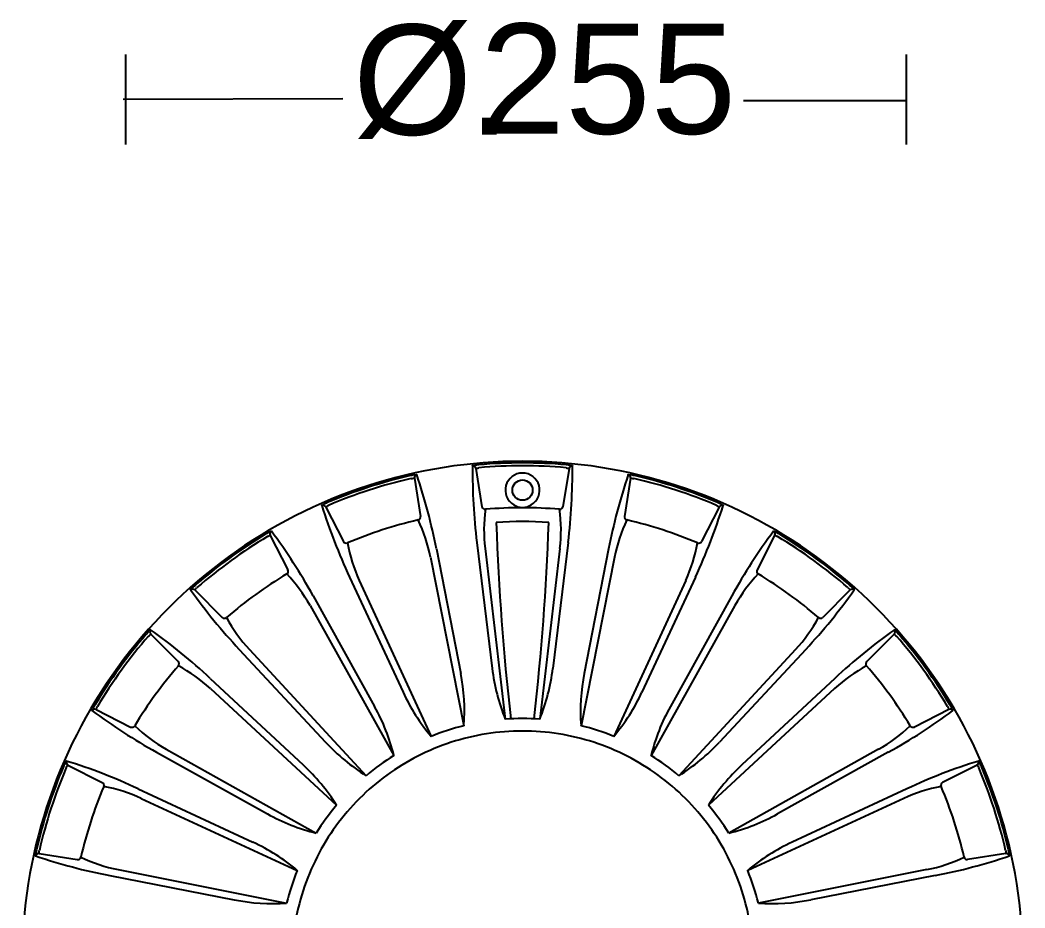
# Model space of a CAD drawing. Extents: x 0 to 126, y 0 to 276.
# Drawn here: x 2 to 95, y 51.8 to 133.9 of the extents above; entities that cross this region are included whole.
import ezdxf

# ---------------------------------------------------------------- set-up
doc = ezdxf.new("R2010")
doc.units = 0
doc.layers.add('LIVELLO_1', color=160, linetype='Continuous')
doc.styles.add('STD', font='txt')

# ---------------------------------------------------------------- blocks, each defined once
blk = doc.blocks.new('AI9-BLK1')
at = {"layer": 'LIVELLO_1', "color": 7}
for p, q in [((-51.829, -7.726), (-51.829, -16.035)), ((20.421, -7.726), (20.421, -16.035)), ((-52.045, -11.852), (-31.742, -11.806)), ((5.364, -11.988), (20.344, -11.985)), ((-19.411, -46), (-19.408, -46.022)), ((-19.408, -46.022), (-18.85, -49.553)), ((-10.794, -46.022), (-11.353, -49.553)), ((-10.79, -46), (-10.794, -46.022)), ((-10.654, -45.723), (-10.485, -45.756)), ((-10.485, -45.756), (-10.485, -45.764)), ((-10.482, -45.777), (-10.485, -45.764)), ((-25.111, -46.905), (-25.109, -46.927)), ((-25.109, -46.927), (-24.549, -50.452)), ((-25.069, -46.595), (-24.897, -46.573)), ((-24.897, -46.573), (-24.891, -46.579)), ((-24.886, -46.59), (-24.891, -46.579)), ((-5.097, -46.927), (-5.656, -50.452)), ((-5.091, -46.905), (-5.097, -46.927)), ((-33.311, -49.57), (-33.3, -49.586)), ((-33.3, -49.586), (-31.678, -52.769)), ((-18.538, -49.792), (-18.588, -49.895)), ((-11.662, -49.792), (-11.615, -49.895)), ((3.095, -49.586), (1.473, -52.769)), ((3.106, -49.57), (3.095, -49.586)), ((3.323, -49.344), (3.474, -49.423)), ((3.471, -49.45), (3.474, -49.434)), ((3.474, -49.423), (3.474, -49.434)), ((-24.769, -50.778), (-24.688, -50.86)), ((-5.433, -50.778), (-5.514, -50.86)), ((-38.505, -51.878), (-38.348, -51.805)), ((-38.348, -51.805), (-38.343, -51.811)), ((-38.332, -51.819), (-38.343, -51.811)), ((-38.449, -52.185), (-38.441, -52.207)), ((-38.441, -52.207), (-36.822, -55.388)), ((-31.309, -52.905), (-31.325, -53.017)), ((-19.325, -52.873), (-17.906, -64.507)), ((-10.877, -52.873), (-12.299, -64.507)), ((1.106, -52.905), (1.12, -53.017)), ((8.238, -52.207), (6.617, -55.388)), ((8.246, -52.185), (8.238, -52.207)), ((-23.069, -53.465), (-20.822, -64.969)), ((-18.566, -53.424), (-16.699, -69.209)), ((-11.636, -53.424), (-13.503, -69.209)), ((-7.133, -53.465), (-9.38, -64.969)), ((-23.62, -54.228), (-20.515, -69.815)), ((-6.585, -54.228), (-9.686, -69.815)), ((-36.926, -55.766), (-36.827, -55.817)), ((6.723, -55.766), (6.622, -55.817)), ((-31.102, -56.075), (-26.157, -66.699)), ((-30.213, -56.369), (-23.556, -70.801)), ((0.008, -56.369), (-6.646, -70.801)), ((0.9, -56.075), (-4.045, -66.699)), ((-45.427, -57.249), (-45.411, -57.268)), ((-45.411, -57.268), (-42.882, -59.792)), ((15.206, -57.268), (12.684, -59.792)), ((15.222, -57.249), (15.206, -57.268)), ((15.498, -57.105), (15.615, -57.227)), ((15.607, -57.249), (15.609, -57.238)), ((15.615, -57.227), (15.609, -57.238)), ((-34.482, -57.795), (-28.788, -68.038)), ((4.278, -57.795), (-1.415, -68.038)), ((-34.768, -58.688), (-26.996, -72.556)), ((4.567, -58.688), (-3.206, -72.556)), ((-42.49, -59.802), (-42.471, -59.913)), ((12.288, -59.802), (12.268, -59.913)), ((-49.653, -61.049), (-49.528, -60.938)), ((-49.528, -60.938), (-49.517, -60.938)), ((-49.506, -60.946), (-49.517, -60.938)), ((-49.506, -61.324), (-49.488, -61.343)), ((-49.488, -61.343), (-46.964, -63.866)), ((19.287, -61.343), (16.761, -63.866)), ((19.301, -61.324), (19.287, -61.343)), ((-41.313, -62.758), (-33.324, -71.336)), ((-40.376, -62.761), (-29.581, -74.438)), ((10.174, -62.761), (-0.621, -74.438)), ((11.111, -62.758), (3.123, -71.336)), ((-46.949, -64.263), (-46.839, -64.284)), ((16.747, -64.263), (16.633, -64.284)), ((-43.995, -65.436), (-35.413, -73.425)), ((13.793, -65.436), (5.212, -73.425)), ((-43.992, -66.376), (-32.313, -77.163)), ((13.791, -66.376), (2.11, -77.163)), ((-54.574, -68.299), (-54.555, -68.31)), ((-54.555, -68.31), (-51.37, -69.932)), ((24.349, -68.31), (21.167, -69.932)), ((24.371, -68.299), (24.349, -68.31)), ((24.678, -68.245), (24.75, -68.4)), ((24.736, -68.416), (24.742, -68.41)), ((24.75, -68.4), (24.742, -68.41)), ((-16.699, -69.209), (-16.701, -69.187)), ((-13.503, -69.209), (-13.503, -69.187)), ((-50.991, -69.826), (-50.938, -69.926)), ((-20.515, -69.815), (-20.518, -69.799)), ((-9.686, -69.815), (-9.683, -69.799)), ((20.788, -69.826), (20.732, -69.926)), ((-23.556, -70.801), (-23.562, -70.782)), ((-6.646, -70.801), (-6.641, -70.782)), ((-48.96, -72.265), (-38.71, -77.959)), ((-48.068, -71.983), (-34.192, -79.749)), ((17.863, -71.983), (3.991, -79.749)), ((18.758, -72.265), (8.509, -77.959)), ((-57.416, -73.224), (-57.336, -73.069)), ((-57.336, -73.069), (-57.324, -73.078)), ((-57.313, -73.078), (-57.324, -73.078)), ((-57.191, -73.436), (-57.172, -73.447)), ((-57.172, -73.447), (-53.99, -75.068)), ((-26.996, -72.556), (-27.005, -72.539)), ((-3.206, -72.556), (-3.197, -72.539)), ((26.969, -73.447), (23.784, -75.068)), ((26.988, -73.436), (26.969, -73.447)), ((-29.581, -74.438), (-29.598, -74.417)), ((-0.621, -74.438), (-0.608, -74.417)), ((-53.856, -75.438), (-53.742, -75.424)), ((-50.682, -75.644), (-40.048, -80.591)), ((20.48, -75.644), (9.849, -80.591)), ((23.651, -75.438), (23.537, -75.424)), ((-50.39, -76.535), (-35.948, -83.191)), ((-32.313, -77.163), (-32.329, -77.149)), ((2.11, -77.163), (2.126, -77.149)), ((20.185, -76.535), (5.743, -83.191)), ((-34.192, -79.749), (-34.21, -79.736)), ((3.991, -79.749), (4.008, -79.736)), ((-59.856, -81.631), (-59.837, -81.64)), ((-59.837, -81.64), (-56.307, -82.194)), ((29.631, -81.64), (26.101, -82.194)), ((29.653, -81.631), (29.631, -81.64)), ((29.963, -81.675), (29.985, -81.843)), ((-55.981, -81.977), (-55.898, -82.052)), ((25.777, -81.977), (25.693, -82.052)), ((29.963, -81.862), (29.974, -81.854)), ((29.985, -81.843), (29.974, -81.854)), ((-53.291, -83.674), (-41.783, -85.921)), ((-52.529, -83.123), (-36.933, -86.23)), ((-35.948, -83.191), (-35.965, -83.18)), ((5.743, -83.191), (5.76, -83.18)), ((22.327, -83.123), (6.731, -86.23)), ((23.089, -83.674), (11.579, -85.921)), ((-36.933, -86.23), (-36.955, -86.222)), ((6.731, -86.23), (6.75, -86.222))]:
    blk.add_line(p, q, dxfattribs=at)
for points in [[(-19.721, -45.764), (-19.718, -45.756), (-19.548, -45.723)], [(-19.411, -46), (-19.411, -46), (-19.408, -46), (-19.405, -46), (-19.386, -46), (-19.361, -46), (-19.325, -45.992)], [(-19.325, -45.992), (-19.283, -45.986), (-19.233, -45.976), (-19.183, -45.965), (-19.13, -45.948)], [(-11.072, -45.948), (-11.018, -45.965), (-10.97, -45.976), (-10.922, -45.986), (-10.877, -45.992)], [(-10.877, -45.992), (-10.843, -46), (-10.816, -46), (-10.8, -46), (-10.794, -46), (-10.79, -46)], [(-25.394, -46.943), (-25.339, -46.937), (-25.286, -46.932), (-25.239, -46.927), (-25.197, -46.921)], [(-25.197, -46.921), (-25.16, -46.915), (-25.136, -46.915), (-25.117, -46.907), (-25.114, -46.907), (-25.111, -46.905)], [(-5.311, -46.579), (-5.306, -46.573), (-5.136, -46.595)], [(-5.091, -46.905), (-5.091, -46.905), (-5.089, -46.907), (-5.086, -46.907), (-5.069, -46.915), (-5.041, -46.915), (-5.006, -46.921)], [(-5.006, -46.921), (-4.964, -46.927), (-4.916, -46.932), (-4.863, -46.937), (-4.807, -46.943)], [(-33.675, -49.434), (-33.675, -49.423), (-33.525, -49.344)], [(-33.311, -49.57), (-33.311, -49.57), (-33.308, -49.57), (-33.305, -49.57), (-33.303, -49.57), (-33.286, -49.561), (-33.261, -49.545), (-33.231, -49.531)], [(-33.231, -49.531), (-33.191, -49.507), (-33.149, -49.485), (-33.106, -49.455), (-33.058, -49.434)], [(2.856, -49.434), (2.9, -49.455), (2.945, -49.485), (2.989, -49.507), (3.028, -49.531)], [(3.028, -49.531), (3.059, -49.545), (3.084, -49.561), (3.1, -49.57), (3.106, -49.57)], [(8.138, -51.811), (8.149, -51.805), (8.302, -51.878)], [(-38.71, -52.311), (-38.659, -52.286), (-38.611, -52.264), (-38.566, -52.242), (-38.526, -52.229)], [(-38.526, -52.229), (-38.494, -52.215), (-38.471, -52.199), (-38.454, -52.193), (-38.454, -52.188), (-38.452, -52.188), (-38.449, -52.185)], [(8.246, -52.185), (8.246, -52.185), (8.249, -52.185), (8.249, -52.188), (8.252, -52.193), (8.268, -52.199), (8.291, -52.215), (8.324, -52.229)], [(8.324, -52.229), (8.363, -52.242), (8.408, -52.264), (8.456, -52.286), (8.509, -52.311)], [(-45.814, -57.238), (-45.82, -57.227), (-45.7, -57.105)], [(-45.427, -57.249), (-45.427, -57.249), (-45.425, -57.249), (-45.422, -57.249), (-45.419, -57.243), (-45.406, -57.238), (-45.385, -57.216), (-45.358, -57.195)], [(-45.358, -57.195), (-45.331, -57.159), (-45.297, -57.126), (-45.263, -57.083), (-45.228, -57.042)], [(15.025, -57.042), (15.059, -57.083), (15.095, -57.126), (15.128, -57.159), (15.156, -57.195)], [(15.156, -57.195), (15.184, -57.216), (15.203, -57.238), (15.217, -57.243), (15.217, -57.249), (15.22, -57.249), (15.222, -57.249)], [(-49.565, -61.391), (-49.542, -61.37), (-49.52, -61.348), (-49.509, -61.331), (-49.506, -61.331), (-49.506, -61.329), (-49.506, -61.324)], [(19.301, -61.324), (19.301, -61.329), (19.304, -61.331), (19.306, -61.331), (19.317, -61.348), (19.336, -61.37), (19.362, -61.391)], [(19.315, -60.938), (19.323, -60.938), (19.448, -61.049)], [(-49.714, -61.524), (-49.669, -61.489), (-49.631, -61.454), (-49.594, -61.421), (-49.565, -61.391)], [(19.362, -61.391), (19.392, -61.421), (19.429, -61.454), (19.468, -61.489), (19.509, -61.524)], [(-54.946, -68.41), (-54.953, -68.4), (-54.879, -68.245)], [(-54.574, -68.299), (-54.574, -68.299), (-54.571, -68.299), (-54.568, -68.299), (-54.56, -68.28), (-54.546, -68.253), (-54.529, -68.223)], [(-54.529, -68.223), (-54.51, -68.185), (-54.491, -68.139), (-54.47, -68.093), (-54.449, -68.038)], [(24.243, -68.038), (24.265, -68.093), (24.288, -68.139), (24.307, -68.185), (24.328, -68.223)], [(24.328, -68.223), (24.344, -68.253), (24.355, -68.28), (24.366, -68.299), (24.368, -68.299), (24.371, -68.299)], [(-57.23, -73.515), (-57.211, -73.485), (-57.199, -73.463), (-57.194, -73.447), (-57.191, -73.444), (-57.191, -73.441), (-57.191, -73.436)], [(26.988, -73.436), (26.988, -73.436), (26.988, -73.441), (26.988, -73.447), (26.998, -73.463), (27.009, -73.485), (27.025, -73.515)], [(27.12, -73.078), (27.131, -73.069), (27.214, -73.224)], [(-57.328, -73.691), (-57.3, -73.645), (-57.275, -73.596), (-57.249, -73.558), (-57.23, -73.515)], [(27.025, -73.515), (27.047, -73.558), (27.07, -73.596), (27.097, -73.645), (27.126, -73.691)], [(-60.179, -81.854), (-60.187, -81.843), (-60.164, -81.675)], [(-59.856, -81.631), (-59.856, -81.631), (-59.853, -81.631), (-59.848, -81.607), (-59.842, -81.585), (-59.837, -81.55)], [(-59.837, -81.55), (-59.831, -81.504), (-59.826, -81.458), (-59.823, -81.409), (-59.816, -81.346)], [(29.615, -81.346), (29.621, -81.409), (29.623, -81.458), (29.629, -81.504), (29.634, -81.55)], [(29.634, -81.55), (29.64, -81.585), (29.645, -81.607), (29.648, -81.631), (29.651, -81.631), (29.653, -81.631)]]:
    blk.add_lwpolyline(points, dxfattribs=at)
blk.add_circle((-15.101, -48.021), 0.94, dxfattribs=at)
for points, knots in [([(-7.857, -45.918), (-12.658, -45.161), (-17.545, -45.161), (-22.346, -45.918), (-27.145, -46.679), (-31.795, -48.187), (-36.126, -50.393)], [0, 0, 0, 0, 1, 1, 1, 2, 2, 2, 2]), ([(-19.411, -46), (-19.428, -45.935), (-19.467, -45.875), (-19.522, -45.829), (-19.581, -45.788), (-19.653, -45.769), (-19.721, -45.777), (-19.721, -45.777), (-19.721, -45.764), (-19.721, -45.764)], [0, 0, 0, 0, 1, 1, 1, 2, 2, 2, 3, 3, 3, 3]), ([(-14.29, -49.387), (-13.675, -49.021), (-13.38, -48.29), (-13.572, -47.606), (-13.762, -46.915), (-14.386, -46.44), (-15.103, -46.44), (-15.817, -46.44), (-16.441, -46.915), (-16.629, -47.606), (-16.819, -48.29), (-16.526, -49.021), (-15.915, -49.387)], [0, 0, 0, 0, 1, 1, 1, 2, 2, 2, 3, 3, 3, 4, 4, 4, 4]), ([(17.645, -58.911), (14.208, -55.472), (10.252, -52.601), (5.921, -50.393), (1.59, -48.187), (-3.058, -46.679), (-7.857, -45.918)], [0, 0, 0, 0, 1, 1, 1, 2, 2, 2, 2]), ([(-5.091, -46.905), (-5.086, -46.831), (-5.105, -46.766), (-5.144, -46.706), (-5.186, -46.646), (-5.247, -46.609), (-5.317, -46.59), (-5.317, -46.59), (-5.311, -46.579), (-5.311, -46.579)], [0, 0, 0, 0, 1, 1, 1, 2, 2, 2, 3, 3, 3, 3]), ([(-33.311, -49.57), (-33.347, -49.507), (-33.403, -49.463), (-33.47, -49.442), (-33.536, -49.412), (-33.608, -49.42), (-33.675, -49.45), (-33.675, -49.45), (-33.675, -49.434), (-33.675, -49.434)], [0, 0, 0, 0, 1, 1, 1, 2, 2, 2, 3, 3, 3, 3]), ([(-36.126, -50.393), (-40.456, -52.601), (-44.41, -55.472), (-47.848, -58.911), (-51.285, -62.342), (-54.157, -66.297), (-56.362, -70.625)], [0, 0, 0, 0, 1, 1, 1, 2, 2, 2, 2]), ([(8.246, -52.185), (8.275, -52.12), (8.278, -52.05), (8.257, -51.984), (8.238, -51.916), (8.191, -51.857), (8.13, -51.819), (8.13, -51.819), (8.138, -51.811), (8.138, -51.811)], [0, 0, 0, 0, 1, 1, 1, 2, 2, 2, 3, 3, 3, 3]), ([(-45.427, -57.249), (-45.478, -57.205), (-45.544, -57.181), (-45.616, -57.181), (-45.687, -57.181), (-45.756, -57.2), (-45.809, -57.249), (-45.809, -57.249), (-45.814, -57.238), (-45.814, -57.238)], [0, 0, 0, 0, 1, 1, 1, 2, 2, 2, 3, 3, 3, 3]), ([(30.638, -84.394), (29.876, -79.599), (28.368, -74.952), (26.16, -70.625), (23.954, -66.297), (21.08, -62.342), (17.645, -58.911)], [0, 0, 0, 0, 1, 1, 1, 2, 2, 2, 2]), ([(19.301, -61.324), (19.349, -61.275), (19.376, -61.207), (19.376, -61.141), (19.376, -61.066), (19.351, -61), (19.304, -60.946), (19.304, -60.946), (19.315, -60.938), (19.315, -60.938)], [0, 0, 0, 0, 1, 1, 1, 2, 2, 2, 3, 3, 3, 3]), ([(-54.574, -68.299), (-54.637, -68.275), (-54.709, -68.266), (-54.777, -68.291), (-54.844, -68.313), (-54.902, -68.356), (-54.938, -68.416), (-54.938, -68.416), (-54.946, -68.41), (-54.946, -68.41)], [0, 0, 0, 0, 1, 1, 1, 2, 2, 2, 3, 3, 3, 3]), ([(-56.362, -70.625), (-58.571, -74.952), (-60.081, -79.599), (-60.84, -84.394), (-61.6, -89.197), (-61.6, -94.078), (-60.84, -98.878)], [0, 0, 0, 0, 1, 1, 1, 2, 2, 2, 2]), ([(26.988, -73.436), (27.047, -73.403), (27.094, -73.346), (27.117, -73.281), (27.142, -73.213), (27.137, -73.134), (27.109, -73.078), (27.109, -73.078), (27.12, -73.078), (27.12, -73.078)], [0, 0, 0, 0, 1, 1, 1, 2, 2, 2, 3, 3, 3, 3]), ([(-59.856, -81.631), (-59.925, -81.631), (-59.996, -81.645), (-60.054, -81.686), (-60.112, -81.726), (-60.151, -81.786), (-60.168, -81.862), (-60.168, -81.862), (-60.179, -81.854), (-60.179, -81.854)], [0, 0, 0, 0, 1, 1, 1, 2, 2, 2, 3, 3, 3, 3]), ([(5.977, -94.975), (6.33, -92.763), (6.33, -90.511), (5.977, -88.303), (5.626, -86.089), (4.931, -83.951), (3.915, -81.952)], [0, 0, 0, 0, 1, 1, 1, 2, 2, 2, 2]), ([(26.16, -112.65), (28.368, -108.326), (29.876, -103.681), (30.638, -98.878), (31.399, -94.078), (31.399, -89.197), (30.638, -84.394)], [0, 0, 0, 0, 1, 1, 1, 2, 2, 2, 2])]:
    blk.add_open_spline(points, degree=3, knots=knots, dxfattribs=at)
for points in [[(-11.05, -45.677), (-13.757, -45.443), (-16.446, -45.443), (-19.153, -45.677)], [(-19.721, -45.764), (-19.748, -48.187), (-19.617, -50.469), (-19.325, -52.873)], [(-19.153, -45.677), (-19.305, -45.69), (-19.397, -45.704), (-19.548, -45.723)], [(-11.072, -45.948), (-13.765, -45.712), (-16.441, -45.712), (-19.13, -45.948)], [(-10.654, -45.723), (-10.805, -45.704), (-10.899, -45.69), (-11.05, -45.677)], [(-10.877, -52.873), (-10.585, -50.469), (-10.458, -48.187), (-10.485, -45.764)], [(-10.68, -45.829), (-10.736, -45.875), (-10.774, -45.935), (-10.79, -46)], [(-10.482, -45.777), (-10.551, -45.769), (-10.622, -45.788), (-10.68, -45.829)], [(-25.456, -46.676), (-28.103, -47.285), (-30.662, -48.116), (-33.164, -49.178)], [(-25.394, -46.943), (-28.029, -47.548), (-30.571, -48.377), (-33.058, -49.434)], [(-25.069, -46.595), (-25.216, -46.625), (-25.308, -46.641), (-25.456, -46.676)], [(-25.058, -46.706), (-25.096, -46.766), (-25.117, -46.831), (-25.111, -46.905)], [(-24.886, -46.59), (-24.955, -46.609), (-25.016, -46.646), (-25.058, -46.706)], [(-23.069, -53.465), (-23.533, -51.091), (-24.117, -48.877), (-24.891, -46.579)], [(-5.311, -46.579), (-6.084, -48.877), (-6.668, -51.091), (-7.133, -53.465)], [(-4.746, -46.676), (-4.894, -46.641), (-4.985, -46.625), (-5.136, -46.595)], [(2.856, -49.434), (0.369, -48.377), (-2.176, -47.548), (-4.807, -46.943)], [(2.962, -49.178), (0.461, -48.116), (-2.098, -47.285), (-4.746, -46.676)], [(-33.164, -49.178), (-33.303, -49.241), (-33.388, -49.276), (-33.525, -49.344)], [(3.323, -49.344), (3.187, -49.276), (3.1, -49.241), (2.962, -49.178)], [(-33.675, -49.434), (-32.952, -51.745), (-32.126, -53.878), (-31.102, -56.075)], [(-18.85, -49.553), (-18.827, -49.703), (-18.691, -49.806), (-18.538, -49.792)], [(-18.538, -49.792), (-18.702, -51.001), (-18.71, -52.215), (-18.566, -53.424)], [(-11.662, -49.792), (-13.973, -49.605), (-16.231, -49.605), (-18.538, -49.792)], [(-15.915, -49.385), (-15.416, -49.692), (-14.788, -49.692), (-14.29, -49.385)], [(-11.662, -49.792), (-11.511, -49.806), (-11.376, -49.703), (-11.353, -49.553)], [(-11.636, -53.424), (-11.492, -52.215), (-11.503, -51.001), (-11.662, -49.792)], [(0.9, -56.075), (1.924, -53.878), (2.747, -51.745), (3.474, -49.434)], [(3.267, -49.442), (3.201, -49.463), (3.145, -49.507), (3.106, -49.57)], [(3.471, -49.45), (3.407, -49.42), (3.334, -49.412), (3.267, -49.442)], [(-24.769, -50.778), (-27.022, -51.313), (-29.172, -52.009), (-31.309, -52.905)], [(-24.769, -50.778), (-24.621, -50.743), (-24.527, -50.602), (-24.549, -50.452)], [(-23.62, -54.228), (-23.856, -53.033), (-24.241, -51.878), (-24.769, -50.778)], [(-12.669, -51.009), (-14.332, -50.906), (-15.87, -50.906), (-17.534, -51.009)], [(-17.534, -51.009), (-17.303, -57.336), (-16.889, -62.891), (-16.182, -69.182)], [(-14.02, -69.182), (-13.314, -62.891), (-12.902, -57.336), (-12.669, -51.009)], [(-5.433, -50.778), (-5.962, -51.878), (-6.346, -53.033), (-6.585, -54.228)], [(-5.656, -50.452), (-5.678, -50.602), (-5.584, -50.743), (-5.433, -50.778)], [(1.106, -52.905), (-1.033, -52.009), (-3.18, -51.313), (-5.433, -50.778)], [(-38.85, -52.077), (-41.18, -53.47), (-43.355, -55.051), (-45.406, -56.839)], [(-38.505, -51.878), (-38.638, -51.955), (-38.721, -51.998), (-38.85, -52.077)], [(-38.46, -51.984), (-38.482, -52.05), (-38.476, -52.12), (-38.449, -52.185)], [(-38.332, -51.819), (-38.393, -51.857), (-38.441, -51.916), (-38.46, -51.984)], [(-34.482, -57.795), (-35.656, -55.679), (-36.899, -53.753), (-38.343, -51.811)], [(8.138, -51.811), (6.694, -53.753), (5.454, -55.679), (4.278, -57.795)], [(8.647, -52.077), (8.519, -51.998), (8.435, -51.955), (8.302, -51.878)], [(15.203, -56.839), (13.154, -55.051), (10.975, -53.47), (8.647, -52.077)], [(-38.71, -52.311), (-41.024, -53.701), (-43.189, -55.268), (-45.228, -57.042)], [(-31.678, -52.769), (-31.609, -52.905), (-31.447, -52.962), (-31.309, -52.905)], [(-31.309, -52.905), (-31.089, -54.101), (-30.721, -55.261), (-30.213, -56.369)], [(0.008, -56.369), (0.52, -55.261), (0.886, -54.101), (1.106, -52.905)], [(1.106, -52.905), (1.245, -52.962), (1.406, -52.905), (1.473, -52.769)], [(15.025, -57.042), (12.987, -55.268), (10.822, -53.701), (8.509, -52.311)], [(-36.926, -55.766), (-38.908, -56.972), (-40.732, -58.292), (-42.49, -59.802)], [(-36.926, -55.766), (-36.796, -55.684), (-36.748, -55.521), (-36.819, -55.388)], [(-34.768, -58.688), (-35.364, -57.624), (-36.087, -56.646), (-36.926, -55.766)], [(6.723, -55.766), (5.882, -56.646), (5.162, -57.624), (4.567, -58.688)], [(6.617, -55.388), (6.547, -55.521), (6.595, -55.684), (6.723, -55.766)], [(12.288, -59.802), (10.53, -58.292), (8.703, -56.972), (6.723, -55.766)], [(-45.814, -57.238), (-44.413, -59.21), (-42.966, -60.984), (-41.313, -62.758)], [(-45.406, -56.839), (-45.522, -56.939), (-45.589, -56.999), (-45.7, -57.105)], [(11.111, -62.758), (12.764, -60.984), (14.21, -59.21), (15.609, -57.238)], [(15.498, -57.105), (15.386, -56.999), (15.317, -56.939), (15.203, -56.839)], [(15.412, -57.181), (15.342, -57.181), (15.275, -57.205), (15.222, -57.249)], [(15.607, -57.249), (15.554, -57.2), (15.484, -57.181), (15.412, -57.181)], [(-42.882, -59.792), (-42.773, -59.897), (-42.608, -59.903), (-42.49, -59.802)], [(-42.49, -59.802), (-41.912, -60.881), (-41.202, -61.864), (-40.376, -62.761)], [(10.174, -62.761), (11.001, -61.864), (11.707, -60.881), (12.288, -59.802)], [(12.288, -59.802), (12.403, -59.903), (12.572, -59.897), (12.684, -59.792)], [(-49.92, -61.348), (-51.702, -63.391), (-53.283, -65.572), (-54.682, -67.903)], [(-49.653, -61.049), (-49.756, -61.163), (-49.82, -61.231), (-49.92, -61.348)], [(-49.506, -60.946), (-49.552, -61), (-49.578, -61.066), (-49.578, -61.141)], [(-49.578, -61.141), (-49.578, -61.207), (-49.55, -61.275), (-49.506, -61.324)], [(-43.995, -65.436), (-45.77, -63.787), (-47.542, -62.342), (-49.517, -60.938)], [(19.315, -60.938), (17.34, -62.342), (15.564, -63.787), (13.793, -65.436)], [(19.715, -61.348), (19.615, -61.231), (19.554, -61.163), (19.448, -61.049)], [(24.477, -67.903), (23.081, -65.572), (21.501, -63.391), (19.715, -61.348)], [(-49.714, -61.524), (-51.486, -63.565), (-53.058, -65.724), (-54.449, -68.038)], [(24.243, -68.038), (22.855, -65.724), (21.281, -63.565), (19.509, -61.524)], [(-46.949, -64.263), (-46.85, -64.151), (-46.855, -63.977), (-46.964, -63.866)], [(16.761, -63.866), (16.652, -63.977), (16.647, -64.151), (16.745, -64.263)], [(-46.949, -64.263), (-48.46, -66.015), (-49.786, -67.845), (-50.991, -69.826)], [(-43.992, -66.376), (-44.888, -65.548), (-45.876, -64.841), (-46.949, -64.263)], [(-20.515, -69.815), (-20.406, -68.185), (-20.51, -66.574), (-20.822, -64.969)], [(-17.906, -64.507), (-17.709, -66.126), (-17.308, -67.694), (-16.699, -69.209)], [(-13.503, -69.209), (-12.897, -67.694), (-12.493, -66.126), (-12.299, -64.507)], [(-9.38, -64.969), (-9.693, -66.574), (-9.798, -68.185), (-9.686, -69.815)], [(16.747, -64.263), (15.673, -64.841), (14.686, -65.548), (13.791, -66.376)], [(20.788, -69.826), (19.585, -67.845), (18.258, -66.015), (16.745, -64.263)], [(-26.157, -66.699), (-25.467, -68.185), (-24.602, -69.546), (-23.556, -70.801)], [(-6.646, -70.801), (-5.601, -69.546), (-4.735, -68.185), (-4.045, -66.699)], [(-54.946, -68.41), (-53.002, -69.85), (-51.08, -71.092), (-48.96, -72.265)], [(-54.682, -67.903), (-54.76, -68.028), (-54.807, -68.112), (-54.879, -68.245)], [(-26.996, -72.556), (-27.397, -70.975), (-27.995, -69.467), (-28.788, -68.038)], [(-1.415, -68.038), (-2.209, -69.473), (-2.805, -70.975), (-3.206, -72.556)], [(18.758, -72.265), (20.875, -71.092), (22.8, -69.85), (24.742, -68.41)], [(24.575, -68.291), (24.506, -68.266), (24.432, -68.275), (24.371, -68.299)], [(24.678, -68.245), (24.605, -68.112), (24.555, -68.028), (24.477, -67.903)], [(24.736, -68.416), (24.7, -68.356), (24.641, -68.313), (24.575, -68.291)], [(-13.503, -69.209), (-14.577, -69.136), (-15.628, -69.136), (-16.699, -69.209)], [(-51.37, -69.932), (-51.235, -69.997), (-51.069, -69.954), (-50.991, -69.826)], [(-50.991, -69.826), (-50.109, -70.66), (-49.13, -71.385), (-48.068, -71.983)], [(-18.44, -70.57), (-20.652, -70.915), (-22.797, -71.611), (-24.791, -72.629)], [(-20.515, -69.815), (-21.558, -70.073), (-22.558, -70.402), (-23.556, -70.801)], [(-11.761, -70.57), (-13.975, -70.214), (-16.226, -70.214), (-18.44, -70.57)], [(-5.412, -72.629), (-7.408, -71.611), (-9.55, -70.915), (-11.761, -70.57)], [(-6.646, -70.801), (-7.645, -70.402), (-8.643, -70.073), (-9.686, -69.815)], [(17.863, -71.983), (18.927, -71.385), (19.907, -70.66), (20.788, -69.826)], [(20.788, -69.826), (20.867, -69.954), (21.031, -69.997), (21.167, -69.932)], [(-33.324, -71.336), (-32.209, -72.534), (-30.967, -73.558), (-29.581, -74.438)], [(-0.621, -74.438), (0.761, -73.558), (2.007, -72.534), (3.123, -71.336)], [(-57.416, -73.224), (-57.48, -73.357), (-57.519, -73.447), (-57.581, -73.58)], [(-57.313, -73.078), (-57.342, -73.134), (-57.344, -73.213), (-57.319, -73.281)], [(-50.682, -75.644), (-52.877, -74.62), (-55.014, -73.797), (-57.324, -73.078)], [(-57.319, -73.281), (-57.297, -73.346), (-57.249, -73.403), (-57.191, -73.436)], [(-32.313, -77.163), (-33.186, -75.78), (-34.218, -74.539), (-35.413, -73.425)], [(-24.791, -72.629), (-26.789, -73.648), (-28.61, -74.971), (-30.192, -76.554)], [(-26.996, -72.556), (-27.909, -73.124), (-28.761, -73.746), (-29.581, -74.438)], [(-0.009, -76.554), (-1.595, -74.971), (-3.417, -73.648), (-5.412, -72.629)], [(-0.621, -74.438), (-1.442, -73.746), (-2.293, -73.124), (-3.206, -72.556)], [(5.212, -73.425), (4.013, -74.539), (2.983, -75.78), (2.11, -77.163)], [(27.12, -73.078), (24.808, -73.797), (22.675, -74.62), (20.48, -75.644)], [(27.375, -73.58), (27.317, -73.447), (27.278, -73.357), (27.214, -73.224)], [(-57.581, -73.58), (-58.643, -76.087), (-59.473, -78.643), (-60.084, -81.289)], [(-57.328, -73.691), (-58.385, -76.177), (-59.211, -78.717), (-59.816, -81.346)], [(29.615, -81.346), (29.008, -78.717), (28.182, -76.177), (27.126, -73.691)], [(29.879, -81.289), (29.273, -78.643), (28.442, -76.087), (27.375, -73.58)], [(-53.856, -75.438), (-53.795, -75.297), (-53.856, -75.142), (-53.99, -75.068)], [(23.784, -75.068), (23.651, -75.142), (23.593, -75.297), (23.651, -75.438)], [(-53.856, -75.438), (-54.749, -77.573), (-55.444, -79.719), (-55.981, -81.977)], [(-50.39, -76.535), (-51.497, -76.025), (-52.654, -75.655), (-53.856, -75.438)], [(23.651, -75.438), (22.452, -75.655), (21.295, -76.025), (20.185, -76.535)], [(25.777, -81.977), (25.242, -79.719), (24.546, -77.573), (23.651, -75.438)], [(-32.313, -77.163), (-33.005, -77.989), (-33.622, -78.834), (-34.192, -79.749)], [(-30.192, -76.554), (-31.779, -78.135), (-33.102, -79.958), (-34.118, -81.952)], [(3.915, -81.952), (2.9, -79.958), (1.574, -78.135), (-0.009, -76.554)], [(3.991, -79.749), (3.421, -78.834), (2.803, -77.989), (2.11, -77.163)], [(-38.71, -77.959), (-37.281, -78.755), (-35.779, -79.35), (-34.192, -79.749)], [(3.991, -79.749), (5.576, -79.35), (7.078, -78.755), (8.509, -77.959)], [(-35.948, -83.191), (-37.202, -82.142), (-38.568, -81.281), (-40.048, -80.591)], [(9.849, -80.591), (8.366, -81.281), (7.001, -82.142), (5.743, -83.191)], [(-60.084, -81.289), (-60.118, -81.438), (-60.137, -81.528), (-60.164, -81.675)], [(29.852, -81.686), (29.793, -81.645), (29.724, -81.631), (29.653, -81.631)], [(29.963, -81.862), (29.949, -81.786), (29.907, -81.726), (29.852, -81.686)], [(29.963, -81.675), (29.934, -81.528), (29.915, -81.438), (29.879, -81.289)], [(-60.179, -81.854), (-57.881, -82.626), (-55.667, -83.212), (-53.291, -83.674)], [(-56.307, -82.194), (-56.156, -82.218), (-56.015, -82.12), (-55.978, -81.977)], [(-55.981, -81.977), (-54.879, -82.501), (-53.725, -82.884), (-52.529, -83.123)], [(-34.118, -81.952), (-35.136, -83.951), (-35.832, -86.089), (-36.182, -88.303)], [(22.327, -83.123), (23.524, -82.884), (24.678, -82.501), (25.777, -81.977)], [(23.089, -83.674), (25.464, -83.212), (27.678, -82.626), (29.974, -81.854)], [(25.777, -81.977), (25.809, -82.12), (25.955, -82.218), (26.101, -82.194)], [(-35.948, -83.191), (-36.352, -84.185), (-36.674, -85.182), (-36.933, -86.23)], [(6.731, -86.23), (6.471, -85.182), (6.147, -84.185), (5.743, -83.191)], [(-41.783, -85.921), (-40.179, -86.23), (-38.566, -86.334), (-36.933, -86.23)], [(6.731, -86.23), (8.361, -86.334), (9.977, -86.23), (11.579, -85.921)]]:
    blk.add_open_spline(points, degree=3, dxfattribs=at)
at = {"layer": 'LIVELLO_1', "color": 7, "char_height": 10.19265, "attachment_point": 1, "style": 'STD'}
for s, insert in [('\\fArial|b0|i0;\\H10.1926;\\C7;Ø', (-30.808, -4.953)), ('\\fArial|b0|i0;\\H10.1926;\\C7;255', (-19.07, -4.863)), ('\\fArial|b0|i0;\\H10.1926;\\C7;.', (-20.147, -4.953))]:
    blk.add_mtext(s, dxfattribs=dict(at, insert=insert))

msp = doc.modelspace()

# ---------------------------------------------------------------- block references
at = {"layer": 'LIVELLO_1', "color": 7}
msp.add_blockref('AI9-BLK1', (63.555466, 138.467173), dxfattribs=at)

doc.saveas('drawing.dxf')
